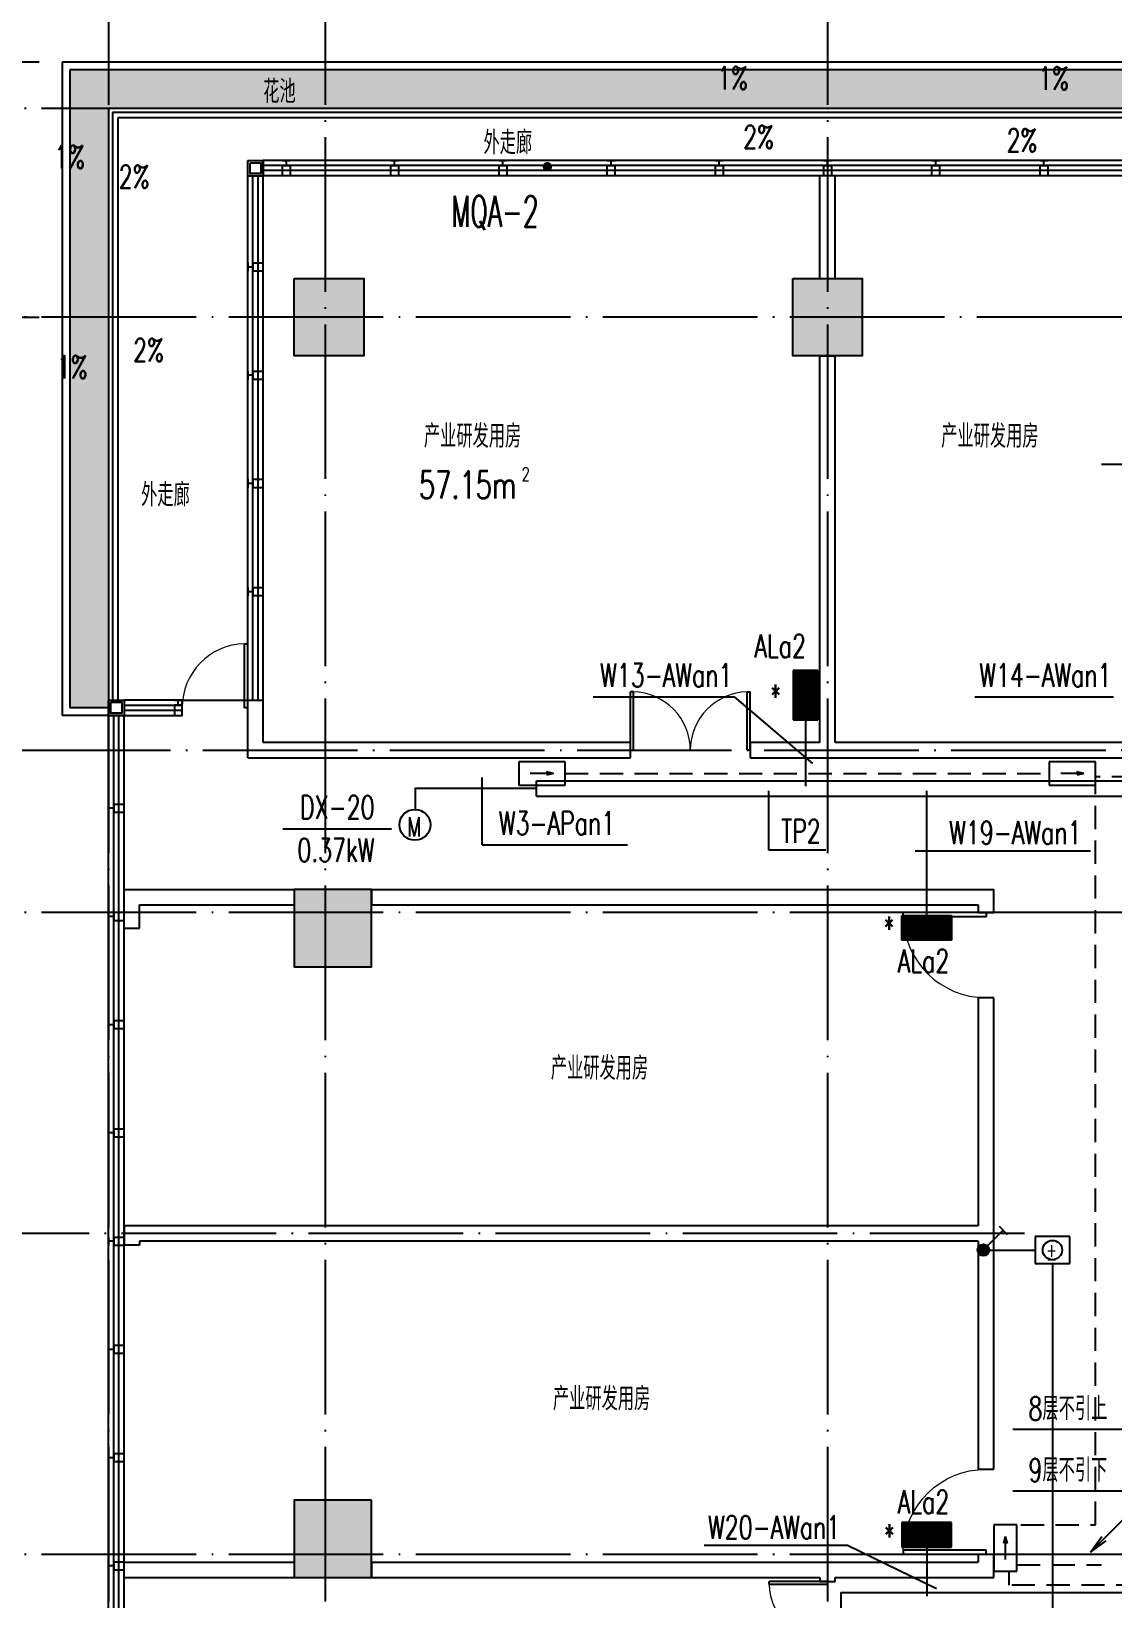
# Model space of a CAD drawing. Extents: x 1980812 to 2226895, y -554123 to 281606.
# Drawn here: x 1992866 to 2006855, y 177667 to 197939 of the extents above; entities that cross this region are included whole.
import ezdxf
from ezdxf.enums import TextEntityAlignment as Align

# ---------------------------------------------------------------- set-up
doc = ezdxf.new("R2010")
doc.units = 0
doc.header["$LTSCALE"] = 1000
doc.header["$MEASUREMENT"] = 0
doc.linetypes.add('DOTE', pattern=[2.42, 2, -0.2, 0.02, -0.2])
doc.linetypes.add('DQXX', pattern=[4.5, 3, -1.5])
doc.layers.get('Defpoints').update_dxf_attribs({"color": 8})
for name, color, linetype in [('$TD_AUDIT_GENERATED_(158)', 8, 'Continuous'), ('$TD_AUDIT_GENERATED_(1F3)', 7, 'Continuous'), ('$TD_AUDIT_GENERATED_(1FCF)', 8, 'Continuous'), ('$TD_AUDIT_GENERATED_(24E)', 8, 'Continuous'), ('$TD_AUDIT_GENERATED_(2762)', 8, 'Continuous'), ('$TD_AUDIT_GENERATED_(276D)', 8, 'Continuous'), ('$TD_AUDIT_GENERATED_(2A51)', 8, 'Continuous'), ('1', 1, 'Continuous'), ('A-FLOR-LAND', 8, 'Continuous'), ('COLU', 8, 'Continuous'), ('COLU_HATCH', 8, 'Continuous'), ('CURTWALL', 8, 'Continuous'), ('DIM_SYMB', 8, 'Continuous'), ('dote', 8, 'DOTE'), ('DQ1', 1, 'Continuous'), ('DQ2', 2, 'Continuous'), ('DQ7', 7, 'Continuous'), ('DQK1', 1, 'Continuous'), ('DQK7', 7, 'Continuous'), ('DQqj', 1, 'Continuous'), ('DQX', 2, 'DQXX'), ('PUB_DIM', 8, 'Continuous'), ('PUB_TEXT', 8, 'Continuous'), ('WALL', 7, 'Continuous'), ('WINDOW', 8, 'Continuous')]:
    doc.layers.add(name, color=color, linetype=linetype)
doc.styles.add('_TCH_DIM', font='SIMPLEX', dxfattribs={"bigfont": 'GBCBIG'})
doc.styles.add('_TCH_DIM_T3', font='SIMPLEX', dxfattribs={"width": 0.705882, "bigfont": 'GBCBIG'})
doc.styles.add('D8', font='txtw.shx', dxfattribs={"width": 0.7, "bigfont": 'hztxtw.shx'})
doc.styles.add('HZF', font='ROMANS2', dxfattribs={"width": 0.7, "bigfont": 'HZDF2'})
doc.styles.add('HZTXTW', font='txtw.shx', dxfattribs={"width": 0.6, "bigfont": 'hztxtw.shx'})
doc.dimstyles.new('_TCH_ARCH&&100', dxfattribs={"dimtxt": 255, "dimasz": 100, "dimexe": 250, "dimexo": 300, "dimgap": 122.5, "dimtad": 1, "dimdec": 0, "dimzin": 0, "dimdsep": 46, "dimtxsty": '_TCH_DIM_T3', "dimblk": 'ARCHTICK', "dimcen": 0.09, "dimclrt": 7, "dimazin": 2, "dimtfac": 1, "dimtdec": 0, "dimtix": 1, "dimtmove": 2, "dimatfit": 3, "dimfxl": 1, "dimtolj": 1, "dimtzin": 0, "dimarcsym": 0})

# ---------------------------------------------------------------- blocks, each defined once
blk = doc.blocks.new('$DorLib2D$00000002')
for p, q in [((-0.5, 0), (-0.5, 0.4875)), ((-0.475, 0.4875), (-0.5, 0.4875)), ((-0.475, 0), (-0.475, 0.4875)), ((0.475, 0), (0.475, 0.4875)), ((0.475, 0.4875), (0.5, 0.4875)), ((0.5, 0), (0.5, 0.4875)), ((-0.5, 0), (-0.475, 0)), ((0.5, 0), (0.475, 0))]:
    blk.add_line(p, q)
at = {"lineweight": 13}
for centre, start, end in [((-0.4875, 0), 0, 88.53072), ((0.4875, 0), 91.46928, 180)]:
    blk.add_arc(centre, 0.4875, start, end, dxfattribs=at)
blk = doc.blocks.new('$DorLib2D$00000001')
for p, q in [((0.45, 0.975), (0.5, 0.975)), ((0.45, 0), (0.45, 0.975)), ((0.5, 0), (0.5, 0.975)), ((0.5, 0), (0.45, 0))]:
    blk.add_line(p, q)
at = {"lineweight": 13}
blk.add_arc((0.475, 0), 0.975, 91.4693, 180, dxfattribs=at)
blk = doc.blocks.new('A$C40541402')
at = {"layer": 'A-FLOR-LAND'}
h = blk.add_hatch(dxfattribs=at)
h.set_pattern_fill('GRASS', color=256, scale=50)
h.set_pattern_definition([(90, (-3008715.91, 233640.35), (-99.7795475, 99.7795475), [26.458066, -173.101015]), (45, (-3008715.91, 233640.35), (-99.7796155, 99.7796155), [26.458066, -114.651615]), (135, (-3008715.91, 233640.35), (-99.7796155, -99.7796155), [26.458066, -114.651615])])
h.paths.add_polyline_path([(-3300, -5050), (-3300, 3200), (14550, 3200), (14550, 2700), (-2800, 2700), (-2800, -5050)])
at = {"layer": '$TD_AUDIT_GENERATED_(158)'}
for p, q in [((14650, 3300), (-3400, 3300)), ((-3400, 3300), (-3400, -5150)), ((14550, 3200), (-3300, 3200)), ((-3300, 3200), (-3300, -5050)), ((-2800, -5050), (-3300, -5050)), ((-2800, -5150), (-3400, -5150))]:
    blk.add_line(p, q, dxfattribs=at)
at = {"layer": '$TD_AUDIT_GENERATED_(24E)'}
for p, q in [((14450, 2700), (-2800, 2700)), ((-2800, 2700), (-2800, -5050)), ((-2750, 2650), (-2750, -4950)), ((14450, 2650), (-2750, 2650)), ((-2680, 2580), (-2680, -4950)), ((14450, 2580), (-2680, 2580))]:
    blk.add_line(p, q, dxfattribs=at)
at = {"layer": 'CURTWALL'}
for p, q in [((6500, 2030), (-800, 2030)), ((-800, 1830), (-800, 2030)), ((11050, 2030), (6500, 2030)), ((-1000, -4950), (-1000, 1830)), ((-1000, 1830), (-800, 1830)), ((-933, -4950), (-933, 1830)), ((-867, -4950), (-867, 1830)), ((6500, 1963), (-800, 1963)), ((6500, 1897), (-800, 1897)), ((6500, 1830), (-800, 1830)), ((-800, -4950), (-800, 1830)), ((11050, 1963), (6500, 1963)), ((11050, 1897), (6500, 1897)), ((11050, 1830), (6500, 1830)), ((-1850, -4950), (-2600, -4950)), ((-2600, -4950), (-2600, -5150)), ((-2600, -5017), (-1850, -5017)), ((-1850, -5150), (-1850, -4950)), ((-1000, -5150), (-1000, -4950)), ((-2800, -16200), (-2800, -5150)), ((-2800, -5150), (-2600, -5150)), ((-2733, -16200), (-2733, -5150)), ((-2667, -16200), (-2667, -5150)), ((-2600, -5083), (-1850, -5083)), ((-2600, -5150), (-1850, -5150)), ((-2600, -16200), (-2600, -5150)), ((-2800, -25950), (-2800, -16200)), ((-2733, -25950), (-2733, -16200)), ((-2667, -25950), (-2667, -16200)), ((-2600, -25950), (-2600, -16200))]:
    blk.add_line(p, q, dxfattribs=at)
for points in [[(-1000, 2030), (-800, 2030), (-800, 1830), (-1000, 1830)], [(-970, 2000), (-830, 2000), (-830, 1860), (-970, 1860)], [(-2800, -4950), (-2600, -4950), (-2600, -5150), (-2800, -5150)], [(-2770, -4980), (-2630, -4980), (-2630, -5120), (-2770, -5120)]]:
    blk.add_lwpolyline(points, close=True, dxfattribs=at)
at = {"layer": 'dote'}
for p, q in [((10044, -1898), (13465, -1898)), ((-6421, -5600), (41786, -5600))]:
    blk.add_line(p, q, dxfattribs=at)
at = {"layer": 'WALL'}
for p, q in [((6400, 500), (6400, 1830)), ((6600, 500), (6600, 1830)), ((6400, 500), (6600, 500)), ((6400, -5500), (6400, -500)), ((6400, -500), (6600, -500)), ((6600, -5500), (6600, -500)), ((-1000, -5700), (-1000, -4950)), ((-1000, -4950), (-800, -4950)), ((-800, -5500), (-800, -4950)), ((3950, -5500), (-800, -5500)), ((3950, -5700), (3950, -5500)), ((6400, -5500), (5500, -5500)), ((5500, -5500), (5500, -5700)), ((11850, -5500), (6600, -5500)), ((-1000, -5700), (3950, -5700)), ((5500, -5700), (6500, -5700)), ((6500, -5700), (11850, -5700)), ((-2600, -7900), (-2600, -7400)), ((-2600, -7400), (-400, -7400)), ((-400, -7400), (-400, -7600)), ((600, -7400), (8650, -7400)), ((600, -7400), (600, -7600)), ((8650, -7700), (8650, -7400)), ((-2400, -7900), (-2400, -7600)), ((-2400, -7600), (-400, -7600)), ((600, -7600), (8450, -7600)), ((8450, -7600), (8450, -7700)), ((8450, -7700), (8650, -7700)), ((-2600, -7900), (-2400, -7900)), ((8650, -8800), (8450, -8800)), ((8450, -8800), (8450, -11750)), ((8650, -11850), (8650, -8800)), ((8450, -11750), (-2600, -11750)), ((-2600, -11750), (-2600, -12000)), ((8450, -11950), (-2400, -11950)), ((-2400, -11950), (-2400, -12000)), ((8450, -11950), (8450, -14900)), ((8650, -14900), (8650, -11850)), ((-2400, -12000), (-2600, -12000)), ((8450, -14900), (8650, -14900)), ((8650, -16000), (8450, -16000)), ((8450, -16000), (8450, -16100)), ((8650, -16300), (8650, -16000)), ((-2600, -16100), (-400, -16100)), ((-400, -16100), (-400, -16300)), ((600, -16100), (6500, -16100)), ((600, -16100), (600, -16300)), ((6500, -16100), (8450, -16100)), ((-2600, -16300), (-400, -16300)), ((600, -16300), (6400, -16300)), ((6400, -16300), (6400, -16350)), ((6400, -16350), (6600, -16350)), ((6600, -16350), (6600, -16300)), ((6600, -16300), (8650, -16300))]:
    blk.add_line(p, q, dxfattribs=at)
at = {"layer": 'WINDOW'}
blk.add_line((-1850, -4950), (-1000, -4950), dxfattribs=at)
for name, p, xscale, yscale, zscale, rotation in [('$DorLib2D$00000001', (-1425, -5050), 850, 850, 850, 359.9999999999771), ('$DorLib2D$00000002', (4725, -5600), 1550, 1550, 1550, 359.9999999999293), ('$DorLib2D$00000001', (8550, -8250), 1100, 1100, 1100, 90), ('$DorLib2D$00000001', (8550, -15450), -1100, 1100, -1100, 90), ('$DorLib2D$00000002', (6500, -17125), -1550, -1550, -1550, 270.0000000039459)]:
    blk.add_blockref(name, p, dxfattribs=dict(at, xscale=xscale, yscale=yscale, zscale=zscale, rotation=rotation))
blk = doc.blocks.new('$TD_AUDIT_GENERATED_(9F)')
at = {"layer": 'dote'}
for p, q in [((-2800, 30469), (-2800, -6248)), ((0, 30469), (0, -6248)), ((6500, 30469), (6500, -6248)), ((56411, 26000), (-8456, 26000)), ((56413, 23300), (-8454, 23300)), ((56413, 15600), (-8454, 15600)), ((9046, 11450), (-6998, 11450)), ((56413, 7300), (-8454, 7300))]:
    blk.add_line(p, q, dxfattribs=at)
blk = doc.blocks.new('A$C28812CA5')
at = {"layer": '$TD_AUDIT_GENERATED_(1F3)', "style": 'D8', "width": 0.7}
for p in [(1908, -1537), (8600, -1537), (3550, -9712), (3577, -13987)]:
    blk.add_text('\\M+5B2FA\\M+5D2B5\\M+5D1D0\\M+5B7A2\\M+5D3C3\\M+5B7BF', height=300, rotation=0.0006, dxfattribs=at).set_placement(p, align=Align.MIDDLE_CENTER)
blk = doc.blocks.new('$TD_AUDIT_GENERATED_(2768)')
at = {"layer": '$TD_AUDIT_GENERATED_(276D)'}
blk.add_line((115028288, 22648046), (115028222, 22648046), dxfattribs=at)
for points in [[(115028222, 22648096), (115028225, 22648096), (115028225, 22647996), (115028222, 22647996)], [(115028288, 22648096), (115028422, 22648096), (115028422, 22647996), (115028288, 22647996)]]:
    blk.add_lwpolyline(points, close=True, dxfattribs=at)
blk = doc.blocks.new('$TD_AUDIT_GENERATED_(2868)')
at = {"layer": 'WINDOW', "rotation": 270}
for p in [(-22648546, 115030252), (-22647146, 115030252), (-22645746, 115030252), (-22644346, 115030252), (-22642946, 115030252), (-22641546, 115030252), (-22640146, 115030252), (-22638746, 115030252)]:
    blk.add_blockref('$TD_AUDIT_GENERATED_(2768)', p, dxfattribs=at)
at = {"layer": 'WINDOW', "xscale": -1}
for p, rotation in [((-115029222, 22648696), 180), ((-115029222, 22647296), 180), ((-115029222, 22645896), 180), ((-115029222, 22644496), 180), ((22646146, 115023272), 90), ((-115031022, 22641696), 180), ((-115031022, 22640296), 180), ((-115031022, 22638896), 180), ((-115031022, 22637496), 180), ((-115031022, 22636096), 180), ((-115031022, 22634696), 180), ((-115031022, 22633296), 180), ((-115031022, 22631896), 180)]:
    blk.add_blockref('$TD_AUDIT_GENERATED_(2768)', p, dxfattribs=dict(at, rotation=rotation))
blk = doc.blocks.new('$TD_AUDIT_GENERATED_(3B36)')
at = {"layer": 'COLU_HATCH'}
h = blk.add_hatch(color=256, dxfattribs=at)
h.dxf.hatch_style = 1
h.paths.add_polyline_path([(53902, -1174248), (53902, -1173348), (54902, -1173348), (54902, -1174248)])
h = blk.add_hatch(color=256, dxfattribs=at)
h.dxf.hatch_style = 1
h.paths.add_polyline_path([(53902, -1180698), (53902, -1179798), (54902, -1179798), (54902, -1180698)])
h = blk.add_hatch(color=256, dxfattribs=at)
h.dxf.hatch_style = 1
h.paths.add_polyline_path([(61802, -1179698), (61802, -1180698), (62802, -1180698), (62802, -1179698)])
h = blk.add_hatch(color=256, dxfattribs=at)
h.dxf.hatch_style = 1
h.paths.add_polyline_path([(69702, -1179698), (69702, -1180698), (70702, -1180698), (70702, -1179698)])
at = {"layer": 'COLU'}
for points in [[(53902, -1174248), (53902, -1173348), (54902, -1173348), (54902, -1174248)], [(53902, -1180698), (53902, -1179798), (54902, -1179798), (54902, -1180698)], [(61802, -1179698), (61802, -1180698), (62802, -1180698), (62802, -1179698)], [(69702, -1179698), (69702, -1180698), (70702, -1180698), (70702, -1179698)]]:
    blk.add_lwpolyline(points, close=True, dxfattribs=at)
blk = doc.blocks.new('_ArchTick')
at = {"color": 0, "linetype": 'ByBlock', "const_width": 0.4}
blk.add_lwpolyline([(-0.5, -0.5), (0.5, 0.5)], dxfattribs=at)
blk = doc.blocks.new('*D226')
at = {"layer": 'Defpoints', "color": 0, "transparency": 16777216}
for p in [(1990991, 197540), (1993267, 197540), (1993267, 194240)]:
    blk.add_point(p, dxfattribs=at)
at = {"layer": 'PUB_DIM', "color": 0, "lineweight": -2, "transparency": 16777216}
for p, q in [((1992967, 197540), (1990741, 197540)), ((1990991, 194240), (1990991, 197540)), ((1992967, 194240), (1990741, 194240))]:
    blk.add_line(p, q, dxfattribs=at)
at = {"layer": 'PUB_DIM', "color": 0, "lineweight": -2, "transparency": 16777216, "xscale": 100, "yscale": 100, "zscale": 100}
for p, rotation in [((1990991, 197540), 90), ((1990991, 194240), 270)]:
    blk.add_blockref('_ArchTick', p, dxfattribs=dict(at, rotation=rotation))
at = {"layer": 'PUB_DIM', "color": 7, "transparency": 16777216, "insert": (1990741, 195890), "char_height": 255, "attachment_point": 5, "rotation": 90, "style": '_TCH_DIM_T3'}
blk.add_mtext('\\A1;3300', dxfattribs=at)
blk = doc.blocks.new('*X251')
at = {"color": 0}
for p, q in [((126, 2940), (274, 2940)), ((128, 2970), (272, 2970)), ((137, 2910), (263, 2910)), ((144, 3000), (256, 3000)), ((173, 2880), (227, 2880))]:
    blk.add_line(p, q, dxfattribs=at)
blk = doc.blocks.new('j')
at = {"layer": '1', "color": 7}
blk.add_line((850, 850), (850, 850), dxfattribs=at)
blk.add_line((850, 850), (850, 850), dxfattribs=at)
blk.add_line((850, 850), (850, 850), dxfattribs=at)
blk.add_line((850, 850), (850, 850), dxfattribs=at)
blk.add_line((850, 850), (850, 850), dxfattribs=at)
blk.add_line((850, 850), (850, 850), dxfattribs=at)
blk.add_line((850, 850), (850, 850), dxfattribs=at)
blk.add_line((850, 850), (850, 850), dxfattribs=at)
blk.add_line((850, 850), (850, 850), dxfattribs=at)
blk.add_line((850, 850), (850, 850), dxfattribs=at)
blk.add_line((850, 850), (850, 850), dxfattribs=at)
blk.add_line((850, 850), (850, 850), dxfattribs=at)
blk.add_line((850, 850), (850, 850), dxfattribs=at)
blk.add_line((850, 850), (850, 850), dxfattribs=at)
blk.add_line((850, 850), (850, 850), dxfattribs=at)
blk.add_line((850, 850), (850, 850), dxfattribs=at)
blk.add_line((850, 850), (850, 850), dxfattribs=at)
blk.add_line((850, 850), (850, 850), dxfattribs=at)
at = {"layer": 'DQK1'}
blk.add_circle((0, 0), 75, dxfattribs=at)
at = {"layer": 'DQK7'}
for p, q in [((0, 0), (850, 850)), ((850, 850), (647, 703)), ((850, 850), (703, 647))]:
    blk.add_line(p, q, dxfattribs=at)
at = {"layer": 'DQK1'}
blk.add_blockref('*X251', (-200, -2950), dxfattribs=at)
blk = doc.blocks.new('dyz')
at = {"layer": 'DQK1'}
for p, q in [((-300, 0), (300, 0)), ((-300, -300), (-300, 0)), ((300, 0), (300, -300)), ((300, -300), (-300, -300))]:
    blk.add_line(p, q, dxfattribs=at)
at = {"layer": 'DQK7'}
for q in [(-58, -127), (-58, -127), (150, -150), (-58, -173), (-58, -173)]:
    blk.add_line((-150, -150), q, dxfattribs=at)
blk = doc.blocks.new('*X245')
at = {"color": 0}
for p, q in [((8700, 8370), (9500, 8370)), ((8700, 8340), (9500, 8340)), ((8700, 8310), (9500, 8310)), ((8700, 8280), (9500, 8280)), ((8700, 8250), (9500, 8250)), ((8700, 8220), (9500, 8220)), ((8700, 8190), (9500, 8190)), ((8700, 8160), (9500, 8160)), ((8700, 8130), (9500, 8130)), ((8700, 8100), (9500, 8100)), ((8700, 8070), (9500, 8070)), ((8700, 8040), (9500, 8040)), ((8700, 8010), (9500, 8010))]:
    blk.add_line(p, q, dxfattribs=at)
blk = doc.blocks.new('XM')
at = {"layer": '1'}
for p, q in [((320, 168), (-320, 168)), ((-320, 168), (-320, -152)), ((320, -152), (320, 168)), ((-320, -152), (320, -152))]:
    blk.add_line(p, q, dxfattribs=at)
at = {"layer": '1', "xscale": 0.8, "yscale": 0.8, "zscale": 0.8}
blk.add_blockref('*X245', (-7280, -6552), dxfattribs=at)
blk = doc.blocks.new('dj')
at = {"layer": 'DQK1'}
blk.add_circle((0, 0), 200, dxfattribs=at)
at = {"layer": 'DQK7', "style": 'D8', "width": 0.7}
blk.add_text('M', height=250, dxfattribs=at).set_placement((-100, -150))
blk = doc.blocks.new('FP')
at = {"layer": 'DQK1'}
for p, q in [((-225, 175), (-225, -175)), ((225, 175), (-225, 175)), ((225, -175), (225, 175)), ((-225, -175), (225, -175))]:
    blk.add_line(p, q, dxfattribs=at)
blk.add_circle((0, 0), 125, dxfattribs=at)
at = {"layer": 'DQK7', "style": 'D8', "width": 0.7}
for s, p in [('+', (-83, -89)), ('-', (-80, -202))]:
    blk.add_text(s, height=180, dxfattribs=at).set_placement(p)
blk = doc.blocks.new('*X263')
at = {"color": 0, "linetype": 'Continuous'}
for p, q in [((28109, 10830), (28307, 10830)), ((28118, 10860), (28297, 10860)), ((28141, 10890), (28274, 10890)), ((28109, 10800), (28307, 10800)), ((28119, 10770), (28297, 10770)), ((28142, 10740), (28273, 10740))]:
    blk.add_line(p, q, dxfattribs=at)
blk = doc.blocks.new('KTA')
at = {"layer": 'DQK1'}
for p, q in [((53, 53), (256, 256)), ((203, 309), (309, 203))]:
    blk.add_line(p, q, dxfattribs=at)
blk.add_circle((0, 0), 75, dxfattribs=at)
at = {"layer": 'DQK1', "xscale": 0.75, "yscale": 0.75, "zscale": 0.75, "rotation": 180}
blk.add_blockref('*X263', (21156, 8112), dxfattribs=at)

msp = doc.modelspace()

# ---------------------------------------------------------------- linework, layer by layer
at = {"layer": 'DIM_SYMB'}
for points in [[(2001165.8, 197238.5, 0, 0, 0), (2002466.8, 197238.5, 80, 0, 0), (2002766.8, 197238.5, 0, 0, 0)], [(2006804.8, 197234.1, 0, 0, 0), (2005503.8, 197234.1, 80, 0, 0), (2005203.8, 197234.1, 0, 0, 0)], [(1993619, 197078.7, 0, 0, 0), (1993619, 196056.6, 80, 0, 0), (1993619, 195756.6, 0, 0, 0)], [(1994761.9, 196674.8, 0, 0, 0), (1994414.4, 195687.2, 80, 0, 0), (1994314.8, 195404.2, 0, 0, 0)], [(2001512.4, 196489.8, 0, 0, 0), (2002527.6, 196579.2, 80, 0, 0), (2002826.4, 196605.5, 0, 0, 0)], [(2006309, 196555.4, 0, 0, 0), (2005355, 196627.7, 80, 0, 0), (2005055.8, 196650.3, 0, 0, 0)], [(1993619, 193237.7, 0, 0, 0), (1993619, 193961.2, 80, 0, 0), (1993619, 194261.2, 0, 0, 0)], [(1994998.6, 193239, 0, 0, 0), (1994654.7, 194038.1, 80, 0, 0), (1994536.1, 194313.7, 0, 0, 0)]]:
    msp.add_lwpolyline(points, format="xyseb", dxfattribs=at)
at = {"layer": 'DIM_SYMB', "const_width": 60}
msp.add_lwpolyline([(1999548, 196218.1, 1), (1999536.8, 196159.2, 1)], format="xyb", close=True, dxfattribs=at)
at = {"layer": 'DQ2'}
for p, q in [((2002882.1, 189033.5), (2002882.1, 188177.2)), ((2004449.2, 186503.1), (2004449.2, 188113.8)), ((2005257.7, 182176.2), (2005851.2, 182176.2)), ((2006076.2, 182001.2), (2006076.2, 177217.1)), ((2004449.2, 178331.6), (2004449.2, 177701.2))]:
    msp.add_line(p, q, dxfattribs=at)
msp.add_lwpolyline([(1999400, 188146.8), (1997832.4, 188146.8), (1997830.2, 187876.2)], dxfattribs=at)
at = {"layer": 'DQ7'}
for p, q in [((2000134.7, 189331.1), (2001959.9, 189331.1)), ((2001959.9, 189331.1), (2002973.7, 188469.4)), ((2005069.9, 189331.1), (2006865.1, 189331.1)), ((1998697.5, 187418), (1998697.5, 188289.5)), ((2002407.9, 187348.1), (2002407.9, 188114.3)), ((1996119.4, 187622.9), (1997527.6, 187622.9)), ((1998697.5, 187418), (2000579.8, 187418)), ((2003143.2, 187348.1), (2002407.9, 187348.1)), ((2004300.3, 187341.4), (2006566.2, 187341.4)), ((2005564.5, 179857.6), (2006982.3, 179857.6)), ((2005564.5, 179061.8), (2006982.3, 179061.8)), ((2001571.3, 178357.1), (2003425.1, 178357.1)), ((2003425.1, 178357.1), (2004575.5, 177799.3))]:
    msp.add_line(p, q, dxfattribs=at)
at = {"layer": 'DQqj', "ltscale": 0.15}
for p, q in [((1999400, 188246.8), (2020719.3, 188246.8)), ((1999400, 188046.8), (1999400, 188246.8)), ((1999400, 188046.8), (2021955.5, 188046.8)), ((2003336.4, 177746.8), (2022355.5, 177746.8)), ((2003336.4, 177746.8), (2003336.4, 177546.8))]:
    msp.add_line(p, q, dxfattribs=at)
at = {"layer": 'DQX', "ltscale": 0.1}
msp.add_line((1999771.3, 188340.5), (2006032.7, 188340.5), dxfattribs=at)
for points in [[(2005667, 178622), (2006632.7, 178622), (2006632.7, 188190.5)], [(2020645.2, 188296.8), (2006632.7, 188296.8)], [(2008100.2, 177840.5), (2005517, 177840.5), (2005517, 178022)], [(2005616.5, 178106.3), (2006709.3, 178106.3), (2006709.3, 178106.3)]]:
    msp.add_lwpolyline(points, dxfattribs=at)

# ---------------------------------------------------------------- block references
at = {"layer": '$TD_AUDIT_GENERATED_(1FCF)'}
msp.add_blockref('A$C28812CA5', (1996666.5, 194240.5), dxfattribs=at)
at = {"layer": '$TD_AUDIT_GENERATED_(2762)'}
msp.add_blockref('$TD_AUDIT_GENERATED_(2868)', (1996666.5, 194240.5), dxfattribs=at)
at = {"layer": 'COLU', "rotation": 270}
msp.add_blockref('$TD_AUDIT_GENERATED_(3B36)', (3176964.6, 248642.3), dxfattribs=at)
at = {"layer": 'DQ1', "ltscale": 0.05, "xscale": -1}
for p in [(1999471.3, 188490.5), (2006332.7, 188490.5)]:
    msp.add_blockref('dyz', p, dxfattribs=at)
at = {"layer": 'DQ1', "ltscale": 0.15}
msp.add_blockref('dj', (1997828.5, 187676.2), dxfattribs=at)
at = {"layer": 'DQ1'}
msp.add_blockref('KTA', (2005182.7, 182176.2), dxfattribs=at)
at = {"layer": 'DQ1', "ltscale": 0.05, "rotation": 179.9999084328487}
msp.add_blockref('j', (2007416.5, 179116.8), dxfattribs=at)
at = {"layer": 'DQ1', "ltscale": 0.05, "xscale": -1, "rotation": 90}
msp.add_blockref('dyz', (2005316.5, 178322), dxfattribs=at)
at = {"layer": 'DQ2'}
for p, rotation in [((2002890.1, 189353.5), 90), ((2004449.2, 178499.6), 180)]:
    msp.add_blockref('XM', p, dxfattribs=dict(at, rotation=rotation))
at = {"layer": 'DQ2', "xscale": -1}
msp.add_blockref('XM', (2004449.2, 186335.1), dxfattribs=at)
at = {"layer": 'DQ2'}
msp.add_blockref('FP', (2006076.2, 182176.2), dxfattribs=at)
at = {"layer": 'WALL'}
for name, p in [('$TD_AUDIT_GENERATED_(9F)', (1996666.5, 170940.5)), ('A$C40541402', (1996666.5, 194240.5))]:
    msp.add_blockref(name, p, dxfattribs=at)

# ---------------------------------------------------------------- texts
at = {"layer": '$TD_AUDIT_GENERATED_(1F3)', "style": 'D8', "width": 0.7}
for s, p in [('\\M+5BBA8\\M+5B3D8', (1996076, 197160.5)), ('\\M+5CDE2\\M+5D7DF\\M+5C0C8', (1999030.6, 196499.7)), ('\\M+5CDE2\\M+5D7DF\\M+5C0C8', (1994601.7, 191943.9))]:
    msp.add_text(s, height=300, rotation=0.00057, dxfattribs=at).set_placement(p, align=Align.MIDDLE_CENTER)
at = {"layer": '$TD_AUDIT_GENERATED_(1F3)', "style": 'HZF', "width": 0.7}
for s, height, p in [('57.15m', 350, (1998510.2, 192073.4)), ('2', 175, (1999262.4, 192211.4))]:
    msp.add_text(s, height=height, dxfattribs=at).set_placement(p, align=Align.MIDDLE_CENTER)
at = {"layer": '$TD_AUDIT_GENERATED_(2A51)', "style": 'HZTXTW', "width": 0.6}
msp.add_text('MQA-2', height=400, rotation=0.00057, dxfattribs=at).set_placement((1998864, 195611), align=Align.MIDDLE_CENTER)
at = {"layer": 'DQ7', "style": 'D8', "width": 0.7}
for s, p in [('ALa2', (2002553.7, 189988.4)), ('W13-AWan1', (2001080.3, 189611.6)), ('W14-AWan1', (2005985.5, 189611.6)), ('*', (2002494.6, 189341.4)), ('DX-20', (1996824, 187903.4)), ('W3-APan1', (1999667, 187698.4)), ('TP2', (2002822.4, 187594.3)), ('W19-AWan1', (2005596.2, 187574.9)), ('0.37kW', (1996806.9, 187349)), ('*', (2003963.2, 186341.1)), ('ALa2', (2004408.2, 185915.6)), ('8\\M+5B2E3\\M+5B2BB\\M+5D2FD\\M+5C9CF', (2006276.6, 180138.1)), ('9\\M+5B2E3\\M+5B2BB\\M+5D2FD\\M+5CFC2', (2006276.6, 179342.2)), ('ALa2', (2004408.2, 178919.1)), ('W20-AWan1', (2002475.9, 178590.6)), ('*', (2003967.7, 178480))]:
    msp.add_text(s, height=300, dxfattribs=at).set_placement(p, align=Align.MIDDLE)
at = {"layer": 'PUB_TEXT', "style": '_TCH_DIM', "width": 0.705882}
for s, p in [('1%', (2001738.8, 197185.2)), ('1%', (2005891.8, 197181.8)), ('2%', (2002075.5, 196424.1)), ('2%', (2005483, 196379.8)), ('1%', (1993162, 196165.7)), ('2%', (1993998.1, 195908.8)), ('2%', (1994184.1, 193666.7)), ('1%', (1993196.5, 193447.7))]:
    msp.add_text(s, height=297.5, dxfattribs=at).set_placement(p)

# ---------------------------------------------------------------- dimensions: what is measured, and where the dimension line sits
at = {"layer": 'PUB_DIM'}
dim = msp.add_aligned_dim(p1=(1993266.5, 194240.5), p2=(1993266.5, 197540.5), distance=2275.5, dimstyle='_TCH_ARCH&&100', dxfattribs=at)
dim.commit()
dim.dimension.update_dxf_attribs({"geometry": '*D226', "text_midpoint": (1990741, 195890.5)})

doc.saveas('drawing.dxf')
